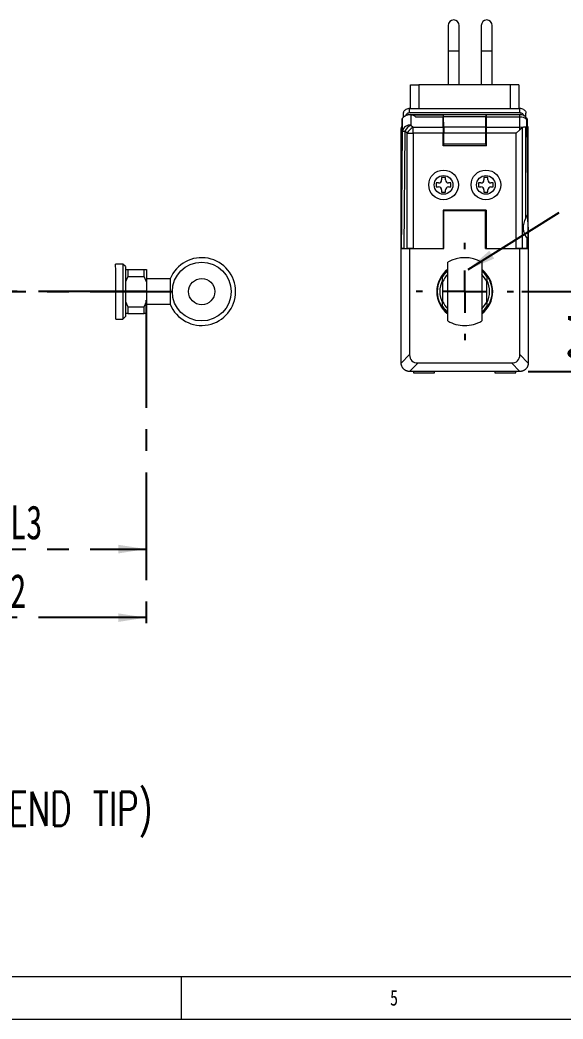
# Model space of a CAD drawing. Header units: millimetres. Extents: x 5 to 415, y 5 to 292.
# Drawn here: x 190.9 to 255, y 5 to 122.8 of the extents above; entities that cross this region are included whole.
import ezdxf

# ---------------------------------------------------------------- set-up
doc = ezdxf.new("R2010")
doc.units = ezdxf.units.MM
doc.linetypes.add('CENTERX2', pattern=[20.32, 12.7, -2.54, 2.54, -2.54])
doc.layers.add('CENTER_LINE', color=7, linetype='CENTERX2')
doc.styles.add('SLDTEXTSTYLE0', font='TXT', dxfattribs={"width": 0.7})
doc.styles.add('SLDTEXTSTYLE2', font='TXT', dxfattribs={"width": 0.7, "bigfont": 'bigfont'})
doc.styles.add('SLDTEXTSTYLE3', font='TXT', dxfattribs={"width": 0.75})
doc.dimstyles.new('SLDDIMSTYLE0', dxfattribs={"dimtxt": 4, "dimasz": 3.302, "dimexe": 0, "dimexo": 0.0625, "dimgap": 1, "dimtad": 1, "dimrnd": 1e-09, "dimzin": 12, "dimdsep": 46, "dimtxsty": 'SLDTEXTSTYLE0', "dimsah": 1, "dimcen": 0.09, "dimadec": 0, "dimazin": 3, "dimtfac": 1, "dimtofl": 0, "dimtmove": 0, "dimatfit": 3, "dimfxl": 1, "dimfrac": 2, "dimtolj": 1, "dimtzin": 12, "dimarcsym": 0})
doc.dimstyles.new('SLDDIMSTYLE4', dxfattribs={"dimtxt": 4, "dimasz": 3.302, "dimexe": 0, "dimexo": 0.0625, "dimgap": 1, "dimtad": 1, "dimdec": 1, "dimrnd": 1e-09, "dimzin": 12, "dimdsep": 46, "dimtxsty": 'SLDTEXTSTYLE0', "dimsah": 1, "dimcen": 0.09, "dimadec": 0, "dimazin": 3, "dimtfac": 1, "dimtdec": 1, "dimtofl": 0, "dimtmove": 0, "dimatfit": 3, "dimfxl": 1, "dimfrac": 2, "dimtolj": 1, "dimtzin": 12, "dimarcsym": 0})
doc.dimstyles.new('SLDDIMSTYLE5', dxfattribs={"dimtxt": 0.18, "dimasz": 3.302, "dimexe": 0, "dimexo": 0.0625, "dimgap": 0, "dimtad": 0, "dimtih": 1, "dimtoh": 1, "dimdec": 0, "dimrnd": 1e-09, "dimzin": 0, "dimdsep": 46, "dimtxsty": 'Standard', "dimsah": 1, "dimcen": 0.09, "dimadec": 0, "dimazin": 0, "dimtfac": 3.302, "dimtdec": 0, "dimtofl": 0, "dimtmove": 0, "dimatfit": 3, "dimfxl": 1, "dimfrac": 2, "dimtolj": 1, "dimtzin": 0, "dimarcsym": 0})

# ---------------------------------------------------------------- blocks, each defined once
blk = doc.blocks.new('SW_NOTE_0')
at = {"layer": 'CENTER_LINE', "color": 0, "insert": (0, 0.16), "char_height": 4, "attachment_point": 1, "style": 'SLDTEXTSTYLE2'}
blk.add_mtext('1. ACCESSORY 부품 :  SCREW M2.5X0.45P, HINGE, NUT M3X0.5P ROD LINKAGE(ROD END TIP)', dxfattribs=at)
blk = doc.blocks.new('_D_20')
at = {"layer": 'CENTER_LINE'}
for p, q in [((178.92, 89.79), (178.92, 59.42)), ((205.84, 89.79), (205.84, 59.42)), ((178.92, 60.42), (205.84, 60.42))]:
    blk.add_line(p, q, dxfattribs=at)
for points in [[(178.92, 60.42), (182.22, 59.91), (182.22, 60.93)], [(205.84, 60.42), (202.53, 60.93), (202.53, 59.91)]]:
    blk.add_solid(points, dxfattribs=at)
at = {"layer": 'CENTER_LINE', "insert": (189.77, 65.58), "char_height": 4, "attachment_point": 1, "style": 'SLDTEXTSTYLE0'}
blk.add_mtext('L3', dxfattribs=at)
blk = doc.blocks.new('_D_21')
at = {"layer": 'CENTER_LINE'}
for p, q in [((175.12, 89.79), (175.12, 51.34)), ((205.84, 89.79), (205.84, 51.34)), ((205.84, 52.34), (175.12, 52.34))]:
    blk.add_line(p, q, dxfattribs=at)
for points in [[(175.12, 52.34), (178.42, 51.83), (178.42, 52.84)], [(205.84, 52.34), (202.53, 52.84), (202.53, 51.83)]]:
    blk.add_solid(points, dxfattribs=at)
at = {"layer": 'CENTER_LINE', "insert": (187.87, 57.49), "char_height": 4, "attachment_point": 1, "style": 'SLDTEXTSTYLE0'}
blk.add_mtext('L2', dxfattribs=at)
blk = doc.blocks.new('_D_25')
at = {"layer": 'CENTER_LINE'}
for p, q in [((250.17, 90.79), (261.64, 90.79)), ((260.64, 81.37), (260.64, 90.79)), ((250.93, 81.37), (261.64, 81.37))]:
    blk.add_line(p, q, dxfattribs=at)
for points in [[(260.64, 90.79), (260.14, 87.49), (261.15, 87.49)], [(260.64, 81.37), (261.15, 84.67), (260.14, 84.67)]]:
    blk.add_solid(points, dxfattribs=at)
at = {"layer": 'CENTER_LINE', "insert": (255.49, 82.62), "char_height": 4, "attachment_point": 1, "rotation": 90, "style": 'SLDTEXTSTYLE0'}
blk.add_mtext('9.4', dxfattribs=at)
blk = doc.blocks.new('SW_CENTERMARKSYMBOL_4')
at = {"layer": 'CENTER_LINE', "color": 0}
for p, q in [((0, 5), (0, 5.74)), ((0, 0), (0, 2.5)), ((-5, 0), (-5.74, 0)), ((0, 0), (-2.5, 0)), ((0, 0), (0, -2.5)), ((0, 0), (2.5, 0)), ((5, 0), (5.74, 0)), ((0, -5), (0, -5.74))]:
    blk.add_line(p, q, dxfattribs=at)

msp = doc.modelspace()

# ---------------------------------------------------------------- linework, layer by layer
at = {"color": 7, "linetype": 'Continuous', "lineweight": 18}
for p, q in [((241.476, 122.172), (241.476, 119.172)), ((242.776, 119.172), (242.776, 122.172)), ((245.376, 122.172), (245.376, 119.172)), ((246.676, 119.172), (246.676, 122.172)), ((241.476, 119.172), (241.476, 115.172)), ((242.776, 115.172), (242.776, 119.172)), ((245.376, 119.172), (245.376, 115.172)), ((246.676, 115.172), (246.676, 119.172)), ((237.026, 112.372), (237.026, 115.172)), ((248.826, 115.172), (238.026, 115.172)), ((249.826, 115.172), (249.826, 112.372)), ((236.926, 111.872), (236.926, 112.372)), ((236.926, 112.372), (249.926, 112.372)), ((249.926, 111.872), (249.926, 112.372)), ((235.926, 95.872), (236.059, 111.171)), ((236.08, 109.727), (236.08, 111.205)), ((236.196, 111.355), (236.196, 111.372)), ((249.926, 111.872), (236.926, 111.872)), ((236.926, 111.672), (249.926, 111.672)), ((236.926, 111.672), (240.876, 111.672)), ((237.079, 111.66), (237.079, 110.426)), ((237.146, 111.647), (240.876, 111.647)), ((240.876, 111.355), (237.657, 111.355)), ((240.876, 111.647), (240.876, 111.672)), ((240.876, 111.647), (240.876, 111.355)), ((240.876, 110.165), (240.876, 111.355)), ((240.926, 111.116), (240.876, 111.116)), ((240.926, 111.072), (240.876, 111.072)), ((240.948, 111.672), (240.926, 111.628)), ((240.926, 111.072), (240.926, 111.628)), ((240.926, 111.628), (240.93, 111.62)), ((240.926, 109.264), (240.926, 111.072)), ((245.922, 111.62), (240.93, 111.62)), ((240.945, 110.165), (240.934, 111.415)), ((245.918, 111.415), (240.934, 111.415)), ((240.948, 111.672), (245.904, 111.672)), ((245.904, 111.672), (245.926, 111.628)), ((245.907, 110.165), (245.918, 111.415)), ((245.926, 111.628), (245.922, 111.62)), ((245.926, 111.628), (245.926, 111.072)), ((245.926, 111.116), (245.976, 111.116)), ((245.926, 109.264), (245.926, 111.072)), ((245.926, 111.072), (245.976, 111.072)), ((245.976, 111.672), (249.926, 111.672)), ((245.976, 111.646), (245.976, 111.672)), ((249.926, 111.646), (245.976, 111.646)), ((245.976, 111.379), (245.976, 111.646)), ((249.926, 111.379), (245.976, 111.379)), ((245.976, 110.165), (245.976, 111.379)), ((249.926, 111.379), (249.926, 111.646)), ((249.926, 110.165), (249.926, 111.379)), ((250.66, 111.123), (250.656, 111.356)), ((250.766, 110.097), (250.766, 111.056)), ((250.792, 111.171), (250.926, 95.872)), ((235.926, 95.872), (235.926, 109.872)), ((235.958, 95.872), (236.08, 109.727)), ((236.372, 109.719), (236.25, 95.872)), ((236.633, 109.458), (236.372, 109.719)), ((237.079, 110.426), (237.34, 110.165)), ((237.34, 109.458), (237.34, 110.165)), ((237.34, 110.165), (240.876, 110.165)), ((240.876, 110.165), (240.876, 109.458)), ((245.907, 110.165), (240.945, 110.165)), ((245.976, 110.165), (249.926, 110.165)), ((245.976, 109.458), (245.976, 110.165)), ((249.512, 109.458), (249.926, 109.872)), ((249.926, 109.872), (249.926, 110.165)), ((250.219, 110.101), (250.219, 95.872)), ((250.633, 99.465), (250.633, 110.165)), ((250.926, 95.872), (250.926, 109.872)), ((236.633, 95.872), (236.633, 109.458)), ((236.633, 109.458), (237.34, 109.458)), ((237.34, 109.458), (237.34, 95.872)), ((240.876, 109.458), (237.34, 109.458)), ((240.876, 107.972), (240.876, 109.458)), ((240.926, 109.264), (240.876, 109.264)), ((240.935, 108.672), (240.876, 108.672)), ((240.931, 108.672), (240.926, 109.264)), ((240.935, 108.172), (240.935, 108.672)), ((240.948, 108.172), (240.948, 109.458)), ((245.904, 109.458), (240.948, 109.458)), ((245.904, 108.172), (245.904, 109.458)), ((245.917, 108.172), (245.917, 108.672)), ((245.917, 108.672), (245.976, 108.672)), ((245.921, 108.672), (245.926, 109.264)), ((245.926, 109.264), (245.976, 109.264)), ((245.976, 107.972), (245.976, 109.458)), ((249.512, 109.458), (245.976, 109.458)), ((249.512, 95.872), (249.512, 109.458)), ((240.935, 108.172), (240.876, 108.172)), ((245.976, 107.972), (240.876, 107.972)), ((240.929, 108.172), (240.929, 107.972)), ((240.938, 108.172), (240.938, 107.972)), ((240.948, 108.172), (240.938, 108.172)), ((245.904, 108.172), (240.948, 108.172)), ((245.904, 108.172), (245.914, 108.172)), ((245.914, 108.172), (245.914, 107.972)), ((245.917, 108.172), (245.976, 108.172)), ((245.923, 108.172), (245.923, 107.972)), ((240.693, 104.247), (240.693, 103.955)), ((241.159, 104.247), (240.693, 104.247)), ((241.159, 103.955), (241.159, 104.247)), ((246.159, 104.247), (245.693, 104.247)), ((245.693, 104.247), (245.693, 103.955)), ((246.159, 103.955), (246.159, 104.247)), ((240.051, 103.605), (240.051, 103.139)), ((240.343, 103.605), (240.051, 103.605)), ((240.051, 103.139), (240.343, 103.139)), ((240.693, 102.789), (240.693, 102.497)), ((241.159, 102.497), (241.159, 102.789)), ((241.801, 103.605), (241.509, 103.605)), ((241.509, 103.139), (241.801, 103.139)), ((241.801, 103.139), (241.801, 103.605)), ((245.051, 103.605), (245.051, 103.139)), ((245.343, 103.605), (245.051, 103.605)), ((245.051, 103.139), (245.343, 103.139)), ((245.693, 102.789), (245.693, 102.497)), ((246.159, 102.497), (246.159, 102.789)), ((246.801, 103.605), (246.509, 103.605)), ((246.509, 103.139), (246.801, 103.139)), ((246.801, 103.139), (246.801, 103.605)), ((240.693, 102.497), (241.159, 102.497)), ((245.693, 102.497), (246.159, 102.497)), ((245.951, 100.397), (240.901, 100.397)), ((240.901, 100.397), (240.901, 95.872)), ((240.976, 95.87), (240.976, 100.37)), ((240.976, 100.37), (245.876, 100.37)), ((242.381, 100.397), (242.353, 100.37)), ((243.508, 100.37), (243.481, 100.397)), ((245.876, 95.87), (245.876, 100.37)), ((245.951, 100.397), (245.951, 95.872)), ((240.976, 99.372), (240.901, 99.372)), ((245.951, 99.372), (245.876, 99.372)), ((240.901, 97.372), (240.976, 97.372)), ((245.876, 97.372), (245.951, 97.372)), ((250.804, 95.872), (250.794, 97.051)), ((250.883, 96.826), (250.892, 95.872)), ((235.958, 95.872), (235.926, 95.872)), ((235.926, 82.37), (235.926, 95.87)), ((235.926, 95.87), (236.926, 95.87)), ((235.931, 95.87), (235.931, 95.872)), ((235.945, 95.87), (235.945, 95.872)), ((236.25, 95.872), (235.958, 95.872)), ((236.242, 95.87), (236.242, 95.872)), ((236.25, 95.872), (236.633, 95.872)), ((236.624, 95.87), (236.624, 95.872)), ((237.34, 95.872), (236.633, 95.872)), ((236.676, 95.87), (236.676, 95.872)), ((236.926, 95.87), (236.926, 83.36)), ((236.926, 95.87), (240.976, 95.87)), ((237.34, 95.872), (240.901, 95.872)), ((237.476, 95.872), (237.476, 95.87)), ((240.976, 96.303), (240.901, 96.344)), ((245.951, 95.904), (245.847, 95.87)), ((245.876, 95.87), (249.926, 95.87)), ((245.951, 95.872), (249.512, 95.872)), ((250.219, 95.872), (249.512, 95.872)), ((249.926, 83.36), (249.926, 95.87)), ((249.926, 95.87), (250.926, 95.87)), ((250.026, 95.87), (250.026, 95.872)), ((250.804, 95.872), (250.219, 95.872)), ((250.526, 95.872), (250.526, 95.87)), ((250.61, 95.872), (250.61, 95.87)), ((250.892, 95.872), (250.804, 95.872)), ((250.926, 95.872), (250.892, 95.872)), ((250.906, 95.87), (250.906, 95.872)), ((250.917, 95.87), (250.917, 95.872)), ((250.926, 95.87), (250.926, 82.37)), ((203.087, 94.03), (202.23, 94.03)), ((203.387, 93.73), (203.087, 94.03)), ((203.087, 94.03), (203.087, 93.582)), ((203.087, 93.582), (203.087, 87.55)), ((203.387, 93.73), (203.387, 93.324)), ((203.387, 93.39), (203.687, 93.39)), ((203.387, 93.324), (203.387, 87.85)), ((203.687, 93.39), (203.687, 92.568)), ((203.687, 93.39), (205.587, 93.39)), ((205.587, 92.568), (205.587, 93.39)), ((205.587, 93.39), (205.887, 93.39)), ((205.887, 93.39), (205.887, 91.957)), ((241.426, 87.326), (241.426, 94.254)), ((245.426, 94.254), (245.426, 90.79)), ((203.687, 92.568), (203.387, 91.957)), ((203.687, 92.568), (205.587, 92.568)), ((205.887, 91.957), (205.587, 92.568)), ((208.679, 92.29), (205.887, 92.29)), ((205.887, 91.957), (205.887, 89.623)), ((208.679, 92.29), (208.679, 89.29)), ((240.82, 91.957), (240.82, 92.568)), ((240.82, 91.957), (240.82, 89.623)), ((246.02, 92.568), (246.02, 91.957)), ((246.02, 89.623), (246.02, 91.957)), ((245.426, 90.79), (245.426, 87.326)), ((203.387, 89.622), (203.687, 89.011)), ((205.587, 89.011), (205.887, 89.623)), ((205.887, 89.623), (205.887, 88.19)), ((240.322, 89.67), (240.386, 89.67)), ((240.82, 89.011), (240.82, 89.623)), ((246.02, 89.623), (246.02, 89.011)), ((246.466, 89.67), (246.53, 89.67)), ((203.687, 89.011), (205.587, 89.011)), ((203.687, 89.011), (203.687, 88.19)), ((205.587, 88.19), (205.587, 89.011)), ((205.887, 89.29), (208.679, 89.29)), ((202.266, 87.55), (203.087, 87.55)), ((203.087, 87.55), (203.387, 87.85)), ((203.687, 88.19), (203.387, 88.19)), ((203.687, 88.19), (205.587, 88.19)), ((205.887, 88.19), (205.587, 88.19)), ((235.926, 82.36), (236.926, 83.36)), ((249.926, 83.36), (250.926, 82.36)), ((237.916, 82.37), (236.916, 81.37)), ((249.926, 81.37), (236.926, 81.37)), ((237.376, 81.37), (237.376, 81.22)), ((237.916, 82.37), (248.936, 82.37)), ((239.876, 81.22), (239.876, 81.37)), ((246.976, 81.37), (246.976, 81.22)), ((249.936, 81.37), (248.936, 82.37)), ((249.476, 81.22), (249.476, 81.37)), ((237.376, 81.22), (238.626, 81.22)), ((238.626, 81.22), (239.876, 81.22)), ((246.976, 81.22), (248.226, 81.22)), ((248.226, 81.22), (249.476, 81.22)), ((10, 10), (410.25, 10)), ((210, 5), (210, 10)), ((5, 5), (415, 5))]:
    msp.add_line(p, q, dxfattribs=at)
at = {"color": 8, "linetype": 'Continuous', "lineweight": 18}
for p, q in [((241.476, 119.172), (242.776, 119.172)), ((245.376, 119.172), (246.676, 119.172)), ((238.026, 115.172), (238.026, 112.372)), ((248.826, 112.372), (248.826, 115.172)), ((236.196, 111.372), (236.212, 111.372))]:
    msp.add_line(p, q, dxfattribs=at)
at = {"color": 7, "linetype": 'Continuous', "lineweight": 18}
for centre, radius in [((240.926, 103.372), 1.75), ((245.926, 103.372), 1.75), ((240.926, 103.372), 1.1), ((245.926, 103.372), 1.1), ((212.387, 90.79), 3.464), ((212.387, 90.79), 1.55)]:
    msp.add_circle(centre, radius, dxfattribs=at)
for centre, radius, start, end in [((242.126, 122.172), 0.65, 0, 180), ((246.026, 122.172), 0.65, 0, 180), ((249.926, 111.372), 1, 63.69863, 90), ((236.926, 110.672), 1, 147.81989, 150.05281), ((236.926, 110.672), 1, 43.04269, 81.16753), ((249.926, 110.672), 1, 82.48354, 90), ((249.926, 110.672), 1, 77.34027, 90), ((249.967, 110.234), 1.146, 45.82364, 92.07245), ((249.926, 110.672), 1, 32.66721, 77.34027), ((249.926, 110.672), 1, 29.94719, 32.66721), ((236.957, 109.537), 0.897, 82.12722, 167.73628), ((236.379, 114.852), 5.133, 266.658, 269.92808), ((237.832, 108.966), 1.642, 117.27378, 152.72622), ((238.093, 108.705), 1.642, 117.27378, 152.72622), ((249.928, 108.787), 1.378, 76.08614, 90.07918), ((250.452, 109.74), 0.43, 116.60592, 122.80643), ((249.926, 109.872), 1, 0, 29.12304), ((240.343, 103.955), 0.35, 270, 0), ((241.509, 103.955), 0.35, 180, 270), ((245.343, 103.955), 0.35, 270, 0), ((246.509, 103.955), 0.35, 180, 270), ((240.343, 102.789), 0.35, 0, 90), ((241.509, 102.789), 0.35, 90, 180), ((245.343, 102.789), 0.35, 0, 90), ((246.509, 102.789), 0.35, 90, 180), ((252.426, 98.372), 2.1, 148.62287, 218.98329), ((212.387, 90.79), 4, 202.02426, 157.9756), ((243.426, 90.79), 4, 60, 120), ((-106.805, 89.094), 309.075, 359.71372, 0.91501), ((243.426, 90.79), 3.3, 127.3052, 232.6948), ((243.426, 90.79), 3.24, 128.11806, 231.88194), ((243.42, 90.79), 3.15, 129.27262, 145.62874), ((243.426, 90.79), 3.3, 307.3052, 52.6948), ((243.426, 90.79), 3.24, 308.11806, 51.88194), ((243.42, 90.79), 3.15, 34.37126, 50.44414), ((243.426, 90.79), 2.94, 152.83982, 207.18158), ((243.42, 90.79), 2.85, 134.39843, 155.82246), ((243.42, 90.79), 2.85, 24.17754, 45.26208), ((243.426, 90.79), 2.94, 333.14354, 26.95764), ((243.42, 90.79), 2.85, 204.17754, 225.60157), ((243.42, 90.79), 2.85, 314.73792, 335.82246), ((243.42, 90.79), 3.15, 214.37126, 230.72738), ((243.42, 90.79), 3.15, 309.55586, 325.62874), ((243.426, 90.79), 4, 240, 270), ((243.426, 90.79), 4, 270, 300), ((236.926, 82.37), 1, 180, 180.573), ((236.926, 82.37), 1, 269.427, 270), ((249.926, 82.37), 1, 270, 270.573), ((249.926, 82.37), 1, 359.427, 0)]:
    msp.add_arc(centre, radius, start, end, dxfattribs=at)
for centre, major_axis, ratio, start_param, end_param in [((249.926, 108.458), (0.707, 1.707), 0.4142136, 0, 0.4455613), ((249.926, 109.872), (1, 0), 0.4142136, 0.5738261, 0.7853982), ((249.926, 206.875), (-1, 114.593), 0.0000761, 2.5764929, 2.77517), ((250.882, 98.372), (-0.018, 2.1), 0.0087265, 2.3983734, 7.046704), ((238.906, 84.35), (-1.715, -1.715), 0.5773503, 5.7595865, 6.8067841), ((247.946, 84.35), (1.715, -1.715), 0.5773503, 5.7595865, 6.8067841)]:
    msp.add_ellipse(centre, major_axis=major_axis, ratio=ratio, start_param=start_param, end_param=end_param, dxfattribs=at)
msp.add_ellipse((235.97, 98.372), major_axis=(0.007, 0.85), ratio=0.0087265, dxfattribs=at)
for points in [[(237.026, 115.172), (237.041, 115.172), (237.071, 115.172), (237.302, 115.172), (237.633, 115.172), (237.895, 115.172), (238.026, 115.172)], [(249.826, 115.172), (249.811, 115.172), (249.781, 115.172), (249.55, 115.172), (249.219, 115.172), (248.957, 115.172), (248.826, 115.172)]]:
    msp.add_open_spline(points, degree=3, dxfattribs=at)
for points, knots in [([(236.204, 111.829), (236.209, 111.875), (236.217, 111.965), (236.278, 112.091), (236.366, 112.199), (236.444, 112.246), (236.483, 112.269)], [0, 0, 0, 0, 0.268398, 0.5221781, 0.7647473, 1, 1, 1, 1]), ([(236.926, 112.372), (236.849, 112.368), (236.695, 112.359), (236.554, 112.299), (236.483, 112.269)], [0, 0, 0, 0, 0.5000079, 1, 1, 1, 1]), ([(250.369, 112.269), (250.413, 112.241), (250.502, 112.187), (250.593, 112.062), (250.64, 111.938), (250.645, 111.86), (250.647, 111.829)], [0, 0, 0, 0, 0.2705008, 0.5406399, 0.8204463, 1, 1, 1, 1]), ([(236.08, 111.205), (236.08, 111.205), (236.081, 111.207), (236.088, 111.218), (236.101, 111.238), (236.119, 111.263), (236.145, 111.297), (236.18, 111.338), (236.212, 111.373), (236.25, 111.41), (236.293, 111.447), (236.341, 111.484), (236.393, 111.519), (236.449, 111.552), (236.509, 111.582), (236.574, 111.609), (236.645, 111.633), (236.722, 111.652), (236.803, 111.666), (236.889, 111.673), (236.982, 111.673), (237.047, 111.664), (237.079, 111.66)], [0, 0, 0, 0, 0.03797414, 0.11489917, 0.15403294, 0.19202904, 0.26963399, 0.30932264, 0.35332666, 0.39767272, 0.44295256, 0.48851628, 0.53365544, 0.57904452, 0.62519984, 0.6716197, 0.72238576, 0.77351657, 0.82581682, 0.87853234, 0.93893778, 1, 1, 1, 1]), ([(236.196, 111.372), (236.198, 111.449), (236.201, 111.609), (236.203, 111.754), (236.204, 111.829)], [0, 0, 0, 0, 0.4793147, 1, 1, 1, 1]), ([(236.926, 111.872), (236.876, 111.868), (236.777, 111.859), (236.641, 111.791), (236.528, 111.691), (236.483, 111.601), (236.461, 111.557)], [0, 0, 0, 0, 0.24988294, 0.49984392, 0.74988294, 1, 1, 1, 1]), ([(240.934, 111.415), (240.933, 111.48), (240.932, 111.595), (240.931, 111.613), (240.93, 111.62)], [0, 0, 0, 0, 0.557681, 1, 1, 1, 1]), ([(245.922, 111.62), (245.921, 111.608), (245.919, 111.586), (245.918, 111.468), (245.918, 111.415)], [0, 0, 0, 0, 0.5576818, 1, 1, 1, 1]), ([(250.391, 111.557), (250.369, 111.601), (250.324, 111.691), (250.211, 111.791), (250.075, 111.859), (249.976, 111.868), (249.926, 111.872)], [0, 0, 0, 0, 0.2501171, 0.5001561, 0.7501171, 1, 1, 1, 1]), ([(250.145, 111.648), (250.144, 111.648), (250.141, 111.647), (250.105, 111.647), (250.052, 111.646), (249.989, 111.646), (249.945, 111.646), (249.926, 111.646)], [0, 0, 0, 0, 0.2095293, 0.4190586, 0.6285879, 0.8381172, 1, 1, 1, 1]), ([(250.655, 111.372), (250.654, 111.444), (250.651, 111.605), (250.649, 111.75), (250.647, 111.829)], [0, 0, 0, 0, 0.45205475, 1, 1, 1, 1]), ([(250.768, 111.212), (250.767, 111.21), (250.767, 111.207), (250.766, 111.169), (250.766, 111.112), (250.766, 111.063), (250.766, 111.056)], [0, 0, 0, 0, 0.23875093, 0.50244867, 0.92376914, 1, 1, 1, 1]), ([(235.926, 109.872), (235.932, 109.96), (235.942, 110.129), (236.017, 110.281), (236.052, 110.353)], [0, 0, 0, 0, 0.5227521, 1, 1, 1, 1]), ([(240.945, 110.165), (240.946, 110.049), (240.947, 109.841), (240.948, 109.575), (240.948, 109.458)], [0, 0, 0, 0, 0.557568, 1, 1, 1, 1]), ([(245.907, 110.165), (245.906, 110.049), (245.904, 109.841), (245.904, 109.575), (245.904, 109.458)], [0, 0, 0, 0, 0.557568, 1, 1, 1, 1]), ([(250.219, 110.101), (250.144, 110.052), (250.046, 109.987), (249.949, 109.894), (249.926, 109.872)], [0, 0, 0, 0, 0.7656173, 1, 1, 1, 1]), ([(250.633, 99.465), (250.705, 99.589), (250.791, 99.736), (250.847, 99.868), (250.856, 99.889)], [0, 0, 0, 0, 0.8370062, 1, 1, 1, 1]), ([(250.794, 97.051), (250.822, 97.007), (250.872, 96.932), (250.88, 96.857), (250.883, 96.826)], [0, 0, 0, 0, 0.58299512, 1, 1, 1, 1]), ([(236.916, 81.37), (236.888, 81.371), (236.833, 81.373), (236.75, 81.384), (236.668, 81.402), (236.587, 81.428), (236.51, 81.459), (236.435, 81.497), (236.363, 81.542), (236.295, 81.592), (236.233, 81.648), (236.175, 81.708), (236.121, 81.774), (236.059, 81.866), (236.008, 81.966), (235.971, 82.07), (235.947, 82.158), (235.93, 82.255), (235.927, 82.325), (235.926, 82.36)], [0, 0, 0, 0, 0.0532418, 0.1068699, 0.1616785, 0.2168877, 0.2701259, 0.3237314, 0.3785024, 0.4336806, 0.4868429, 0.5403813, 0.5951053, 0.6502379, 0.7563856, 0.8102448, 0.8648665, 0.9320518, 1, 1, 1, 1]), ([(250.926, 82.36), (250.925, 82.332), (250.923, 82.277), (250.911, 82.194), (250.893, 82.112), (250.868, 82.031), (250.836, 81.953), (250.798, 81.879), (250.754, 81.807), (250.704, 81.739), (250.629, 81.655), (250.545, 81.581), (250.452, 81.518), (250.379, 81.477), (250.304, 81.443), (250.225, 81.414), (250.138, 81.391), (250.041, 81.374), (249.971, 81.371), (249.936, 81.37)], [0, 0, 0, 0, 0.0532422, 0.1068707, 0.1616797, 0.2168893, 0.2701279, 0.3237338, 0.3785052, 0.4336838, 0.4868465, 0.5950117, 0.6501447, 0.7030825, 0.7563838, 0.8102434, 0.8648656, 0.9320513, 1, 1, 1, 1])]:
    msp.add_open_spline(points, degree=3, knots=knots, dxfattribs=at)
at = {"layer": 'CENTER_LINE'}
for p, q in [((205.836, 90.79), (175.121, 90.79)), ((178.921, 90.79), (205.836, 90.79)), ((203.221, 90.79), (203.087, 90.79)), ((205.794, 90.79), (208.988, 90.79))]:
    msp.add_line(p, q, dxfattribs=at)

# ---------------------------------------------------------------- block references
for name, p in [('SW_CENTERMARKSYMBOL_4', (243.426, 90.79)), ('SW_NOTE_0', (23.769, 31.636))]:
    msp.add_blockref(name, p, dxfattribs=at)

# ---------------------------------------------------------------- texts
at = {"color": 7, "linetype": 'Continuous', "lineweight": 0, "insert": (234.613, 8.434), "char_height": 1.852, "attachment_point": 1, "style": 'SLDTEXTSTYLE3'}
msp.add_mtext('5', dxfattribs=at)

# ---------------------------------------------------------------- dimensions: what is measured, and where the dimension line sits
at = {"layer": 'CENTER_LINE'}
for base, p1, p2, text, picture, middle in [((175.121, 52.336), (205.836, 90.79), (175.121, 90.79), 'L2', '_D_21', (190.478, 52.336)), ((205.836, 60.42), (178.921, 90.79), (205.836, 90.79), 'L3', '_D_20', (192.378, 60.42))]:
    dim = msp.add_linear_dim(base=base, p1=p1, p2=p2, text=text, dimstyle='SLDDIMSTYLE0', dxfattribs=at)
    dim.commit()
    dim.dimension.update_dxf_attribs({"geometry": picture, "text_midpoint": middle, "dimtype": 160})
dim = msp.add_linear_dim(base=(260.644, 90.79), p1=(249.926, 81.37), p2=(249.166, 90.79), angle=90, dimstyle='SLDDIMSTYLE4', dxfattribs=at)
dim.commit()
dim.dimension.update_dxf_attribs({"geometry": '_D_25', "text_midpoint": (260.644, 86.08), "dimtype": 160})

# ---------------------------------------------------------------- leaders
msp.add_leader([(243.816, 93.39), (261.505, 104.474)], dimstyle='SLDDIMSTYLE5', dxfattribs=at)

doc.saveas('drawing.dxf')
